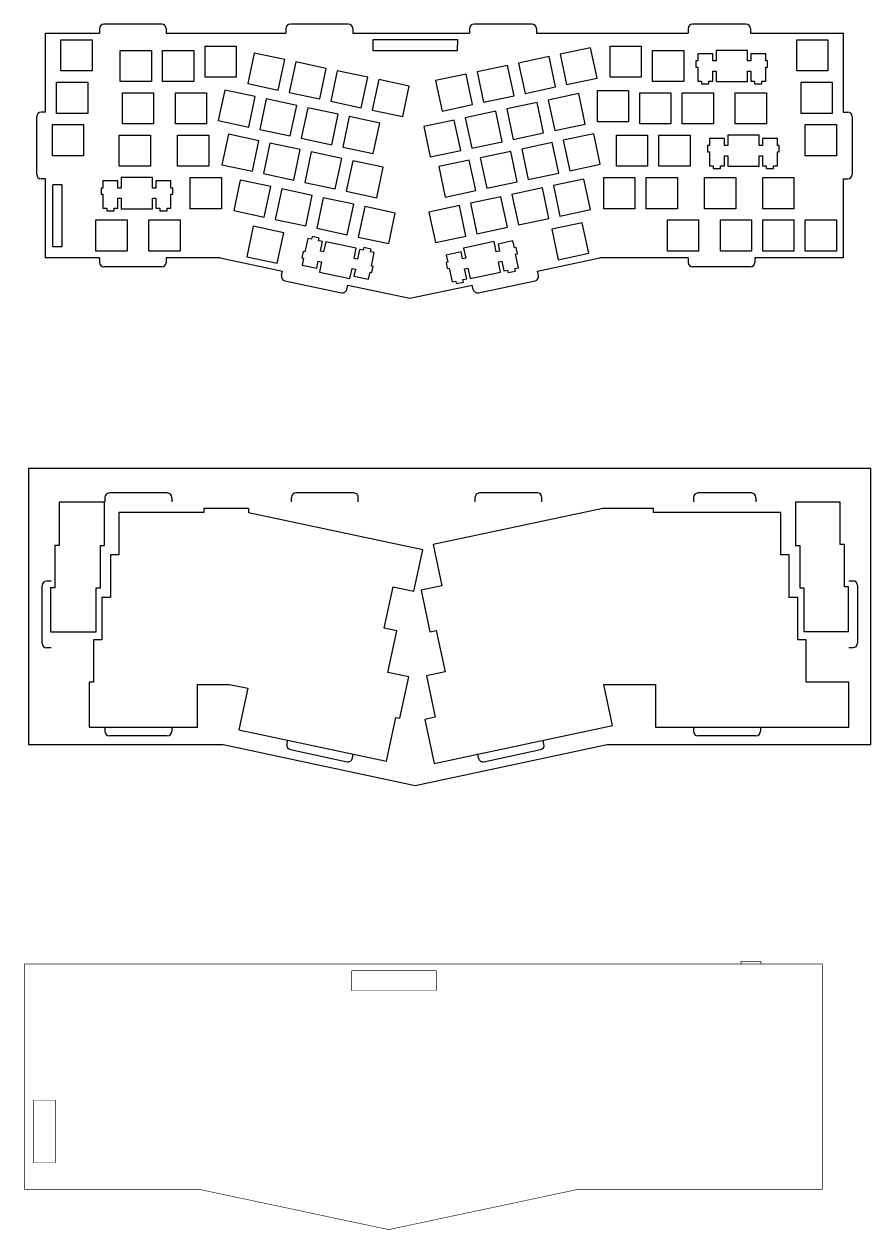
# Model space of a CAD drawing. Extents: x -142 to 266, y -499 to 615.
# Drawn here: x -114 to 266, y 73 to 615 of the extents above; entities that cross this region are included whole.
import ezdxf

# ---------------------------------------------------------------- set-up
doc = ezdxf.new("R2010")
doc.units = 0
doc.header["$MEASUREMENT"] = 0
doc.layers.add('BoardOutLine', color=6, linetype='Continuous', true_color=0xff00ff)
doc.layers.add('BottomSilkLayer', color=72, linetype='Continuous', true_color=0x66cc33)

msp = doc.modelspace()

# ---------------------------------------------------------------- linework, layer by layer
at = {"color": 1, "linetype": 'Continuous'}
for p, q in [((-80.17, 613.13), (-80.17, 611.13)), ((-50.17, 613.13), (-50.17, 611.13)), ((3.59, 613.13), (3.59, 611.13)), ((33.59, 613.13), (33.59, 611.13)), ((86.06, 613.13), (86.06, 611.13)), ((116.06, 613.13), (116.06, 611.13)), ((184.21, 613.13), (184.21, 611.13)), ((212.21, 613.13), (212.21, 611.13)), ((42.7, 603.23), (42.77, 608.23)), ((80.7, 603.23), (80.78, 608.23)), ((-104.36, 575.57), (-106.36, 575.57)), ((253.88, 575.62), (255.88, 575.62)), ((-104.36, 545.57), (-106.36, 545.57)), ((253.88, 545.62), (255.88, 545.62)), ((-80.17, 510.07), (-80.17, 508.07)), ((-50.17, 510.07), (-50.17, 508.07)), ((184.21, 510.07), (184.21, 508.07)), ((214.21, 510.07), (214.21, 508.07)), ((-77.7, 402.42), (-77.7, 400.42)), ((-47.7, 402.42), (-47.7, 400.42)), ((6.06, 400.42), (6.09, 402.45)), ((8.12, 404.42), (8.12, 404.42)), ((34.13, 404.42), (34.13, 404.42)), ((36.07, 400.42), (36.1, 402.39)), ((88.53, 400.42), (88.51, 402.4)), ((90.49, 404.42), (90.49, 404.42)), ((116.49, 404.42), (116.49, 404.42)), ((118.53, 400.42), (118.51, 402.44)), ((186.68, 402.42), (186.68, 400.42)), ((214.68, 402.42), (214.68, 400.42)), ((-101.89, 364.87), (-103.89, 364.87)), ((256.35, 364.92), (258.35, 364.92)), ((-101.89, 334.87), (-103.89, 334.87)), ((256.35, 334.92), (258.35, 334.92)), ((-77.7, 299.36), (-77.7, 297.36)), ((-47.7, 299.36), (-47.7, 297.36)), ((186.68, 299.36), (186.68, 297.36)), ((216.68, 299.36), (216.68, 297.36))]:
    msp.add_line(p, q, dxfattribs=at)
at = {"color": 1}
for p, q in [((-52.17, 615.13), (-78.17, 615.13)), ((31.59, 615.13), (5.59, 615.13)), ((114.06, 615.13), (88.06, 615.13)), ((210.21, 615.13), (186.21, 615.13)), ((-104.36, 575.57), (-104.36, 611.13)), ((-104.36, 611.13), (-80.17, 611.13)), ((-97.5, 608.08), (-83.5, 608.08)), ((-97.5, 594.08), (-97.5, 608.08)), ((-83.5, 608.08), (-83.5, 594.08)), ((-50.17, 611.13), (3.59, 611.13)), ((33.59, 611.13), (86.06, 611.13)), ((42.77, 608.23), (80.78, 608.23)), ((116.06, 611.13), (184.21, 611.13)), ((212.21, 611.13), (253.93, 611.13)), ((233.01, 608.08), (247.02, 608.08)), ((233.01, 594.08), (233.01, 608.08)), ((247.02, 608.08), (247.02, 594.08)), ((253.88, 611.18), (253.88, 575.62)), ((-70.83, 603.31), (-56.83, 603.31)), ((-70.83, 589.32), (-70.83, 603.31)), ((-56.83, 603.31), (-56.83, 589.32)), ((-51.78, 603.31), (-37.78, 603.31)), ((-51.78, 589.32), (-51.78, 603.31)), ((-37.78, 603.31), (-37.78, 589.32)), ((-32.73, 605.22), (-18.73, 605.22)), ((-32.73, 591.22), (-32.73, 605.22)), ((-18.73, 605.22), (-18.73, 591.22)), ((-10.63, 602.09), (-13.54, 588.4)), ((3.06, 599.18), (-10.63, 602.09)), ((42.64, 603.23), (80.7, 603.23)), ((140.42, 604.52), (126.73, 601.61)), ((126.73, 601.61), (129.64, 587.92)), ((143.34, 590.83), (140.42, 604.52)), ((149.2, 605.22), (163.2, 605.22)), ((149.2, 591.22), (149.2, 605.22)), ((163.2, 605.22), (163.2, 591.22)), ((168.25, 603.31), (182.25, 603.31)), ((168.25, 589.32), (168.25, 603.31)), ((182.25, 603.31), (182.25, 589.32)), ((195.3, 601.84), (188.55, 601.84)), ((188.55, 601.84), (188.55, 598.61)), ((195.3, 598.61), (195.3, 601.84)), ((196.82, 603.31), (196.82, 598.61)), ((210.82, 603.31), (196.82, 603.31)), ((210.82, 598.61), (210.82, 603.31)), ((219.1, 601.84), (212.35, 601.84)), ((212.35, 601.84), (212.35, 598.61)), ((219.1, 598.61), (219.1, 601.84)), ((0.15, 585.49), (3.06, 599.18)), ((8, 598.13), (5.09, 584.44)), ((21.7, 595.22), (8, 598.13)), ((103.16, 596.6), (89.46, 593.69)), ((106.07, 582.91), (103.16, 596.6)), ((121.79, 600.56), (108.1, 597.65)), ((108.1, 597.65), (111.01, 583.96)), ((124.7, 586.87), (121.79, 600.56)), ((188.55, 598.61), (187.72, 598.61)), ((187.72, 598.61), (187.72, 595.81)), ((196.82, 598.61), (195.3, 598.61)), ((212.35, 598.61), (210.82, 598.61)), ((219.92, 598.61), (219.1, 598.61)), ((219.92, 595.81), (219.92, 598.61)), ((-83.5, 594.08), (-97.5, 594.08)), ((-18.73, 591.22), (-32.73, 591.22)), ((18.79, 581.53), (21.7, 595.22)), ((26.64, 594.17), (23.73, 580.48)), ((40.33, 591.26), (26.64, 594.17)), ((37.42, 577.57), (40.33, 591.26)), ((84.52, 592.64), (70.83, 589.73)), ((87.43, 578.95), (84.52, 592.64)), ((89.46, 593.69), (92.37, 580)), ((129.64, 587.92), (143.34, 590.83)), ((163.2, 591.22), (149.2, 591.22)), ((187.72, 595.81), (188.55, 595.81)), ((188.55, 595.81), (188.55, 589.55)), ((195.3, 589.55), (195.3, 594.01)), ((195.3, 594.01), (196.82, 594.01)), ((196.82, 594.01), (196.82, 589.32)), ((210.82, 589.32), (210.82, 594.01)), ((210.82, 594.01), (212.35, 594.01)), ((212.35, 594.01), (212.35, 589.55)), ((219.1, 589.55), (219.1, 595.81)), ((219.1, 595.81), (219.92, 595.81)), ((247.02, 594.08), (233.01, 594.08)), ((-99.41, 589.03), (-85.41, 589.03)), ((-99.41, 575.03), (-99.41, 589.03)), ((-85.41, 589.03), (-85.41, 575.03)), ((-56.83, 589.32), (-70.83, 589.32)), ((-37.78, 589.32), (-51.78, 589.32)), ((-23.91, 585.44), (-26.82, 571.75)), ((-10.21, 582.53), (-23.91, 585.44)), ((-13.54, 588.4), (0.15, 585.49)), ((45.27, 590.21), (42.36, 576.52)), ((58.97, 587.3), (45.27, 590.21)), ((56.06, 573.6), (58.97, 587.3)), ((70.83, 589.73), (73.74, 576.03)), ((111.01, 583.96), (124.7, 586.87)), ((143.48, 585.22), (157.48, 585.22)), ((143.48, 571.22), (143.48, 585.22)), ((157.48, 585.22), (157.48, 571.22)), ((182.25, 589.32), (168.25, 589.32)), ((188.55, 589.55), (190.27, 589.55)), ((190.27, 589.55), (190.27, 588.35)), ((190.27, 588.35), (193.57, 588.35)), ((193.57, 588.35), (193.57, 589.55)), ((193.57, 589.55), (195.3, 589.55)), ((196.82, 589.32), (210.82, 589.32)), ((212.35, 589.55), (214.07, 589.55)), ((214.07, 589.55), (214.07, 588.35)), ((214.07, 588.35), (217.37, 588.35)), ((217.37, 588.35), (217.37, 589.55)), ((217.37, 589.55), (219.1, 589.55)), ((234.92, 589.03), (248.92, 589.03)), ((234.92, 575.03), (234.92, 589.03)), ((248.92, 589.03), (248.92, 575.03)), ((-69.88, 584.26), (-55.88, 584.26)), ((-69.88, 570.27), (-69.88, 584.26)), ((-55.88, 584.26), (-55.88, 570.27)), ((-46.07, 584.26), (-32.07, 584.26)), ((-46.07, 570.27), (-46.07, 584.26)), ((-32.07, 584.26), (-32.07, 570.27)), ((-13.12, 568.83), (-10.21, 582.53)), ((-5.27, 581.48), (-8.18, 567.78)), ((8.42, 578.57), (-5.27, 581.48)), ((5.09, 584.44), (18.79, 581.53)), ((23.73, 580.48), (37.42, 577.57)), ((92.37, 580), (106.07, 582.91)), ((116.43, 579.95), (102.74, 577.04)), ((119.34, 566.25), (116.43, 579.95)), ((135.07, 583.91), (121.37, 581)), ((121.37, 581), (124.29, 567.3)), ((137.98, 570.21), (135.07, 583.91)), ((162.53, 584.26), (176.53, 584.26)), ((162.53, 570.27), (162.53, 584.26)), ((176.53, 584.26), (176.53, 570.27)), ((181.58, 584.26), (195.58, 584.26)), ((181.58, 570.27), (181.58, 584.26)), ((195.58, 584.26), (195.58, 570.27)), ((205.39, 584.26), (219.39, 584.26)), ((205.39, 570.27), (205.39, 584.26)), ((219.39, 584.26), (219.39, 570.27)), ((-85.41, 575.03), (-99.41, 575.03)), ((5.51, 564.87), (8.42, 578.57)), ((13.36, 577.52), (10.45, 563.82)), ((27.05, 574.61), (13.36, 577.52)), ((24.14, 560.91), (27.05, 574.61)), ((42.36, 576.52), (56.06, 573.6)), ((73.74, 576.03), (87.43, 578.95)), ((97.8, 575.99), (84.11, 573.07)), ((100.71, 562.29), (97.8, 575.99)), ((102.74, 577.04), (105.65, 563.34)), ((248.92, 575.03), (234.92, 575.03)), ((-108.36, 547.57), (-108.36, 573.57)), ((-101.31, 569.98), (-87.31, 569.98)), ((-101.31, 555.98), (-101.31, 569.98)), ((-87.31, 569.98), (-87.31, 555.98)), ((-55.88, 570.27), (-69.88, 570.27)), ((-32.07, 570.27), (-46.07, 570.27)), ((-26.82, 571.75), (-13.12, 568.83)), ((31.99, 573.56), (29.08, 559.86)), ((45.69, 570.65), (31.99, 573.56)), ((42.78, 556.95), (45.69, 570.65)), ((79.17, 572.02), (65.47, 569.11)), ((65.47, 569.11), (68.38, 555.42)), ((82.08, 558.33), (79.17, 572.02)), ((84.11, 573.07), (87.02, 559.38)), ((124.29, 567.3), (137.98, 570.21)), ((157.48, 571.22), (143.48, 571.22)), ((176.53, 570.27), (162.53, 570.27)), ((195.58, 570.27), (181.58, 570.27)), ((219.39, 570.27), (205.39, 570.27)), ((236.83, 569.98), (250.83, 569.98)), ((236.83, 555.98), (236.83, 569.98)), ((250.83, 569.98), (250.83, 555.98)), ((257.88, 573.62), (257.88, 547.62)), ((-71.31, 565.21), (-57.31, 565.21)), ((-71.31, 551.22), (-71.31, 565.21)), ((-57.31, 565.21), (-57.31, 551.22)), ((-45.11, 565.21), (-31.11, 565.21)), ((-45.11, 551.22), (-45.11, 565.21)), ((-31.11, 565.21), (-31.11, 551.22)), ((-22.28, 565.62), (-25.19, 551.92)), ((-8.58, 562.71), (-22.28, 565.62)), ((-8.18, 567.78), (5.51, 564.87)), ((10.45, 563.82), (24.14, 560.91)), ((105.65, 563.34), (119.34, 566.25)), ((141.82, 565.87), (128.13, 562.96)), ((144.73, 552.17), (141.82, 565.87)), ((152.05, 565.21), (166.05, 565.21)), ((152.05, 551.22), (152.05, 565.21)), ((166.05, 565.21), (166.05, 551.22)), ((171.1, 565.21), (185.1, 565.21)), ((171.1, 551.22), (171.1, 565.21)), ((185.1, 565.21), (185.1, 551.22)), ((200.53, 563.74), (193.78, 563.74)), ((193.78, 563.74), (193.78, 560.51)), ((200.53, 560.51), (200.53, 563.74)), ((202.06, 565.21), (202.06, 560.51)), ((216.06, 565.21), (202.06, 565.21)), ((216.06, 560.51), (216.06, 565.21)), ((224.33, 563.74), (217.58, 563.74)), ((217.58, 563.74), (217.58, 560.51)), ((224.33, 560.51), (224.33, 563.74)), ((-11.49, 549.01), (-8.58, 562.71)), ((-3.64, 561.65), (-6.55, 547.96)), ((10.05, 558.74), (-3.64, 561.65)), ((7.14, 545.05), (10.05, 558.74)), ((29.08, 559.86), (42.78, 556.95)), ((68.38, 555.42), (82.08, 558.33)), ((87.02, 559.38), (100.71, 562.29)), ((123.19, 561.91), (109.5, 559)), ((109.5, 559), (112.41, 545.3)), ((126.1, 548.21), (123.19, 561.91)), ((128.13, 562.96), (131.04, 549.26)), ((193.78, 560.51), (192.96, 560.51)), ((192.96, 560.51), (192.96, 557.72)), ((202.06, 560.51), (200.53, 560.51)), ((217.58, 560.51), (216.06, 560.51)), ((225.16, 560.51), (224.33, 560.51)), ((225.16, 557.72), (225.16, 560.51)), ((-87.31, 555.98), (-101.31, 555.98)), ((14.99, 557.69), (12.08, 544)), ((28.68, 554.78), (14.99, 557.69)), ((25.77, 541.09), (28.68, 554.78)), ((33.62, 553.73), (30.71, 540.04)), ((47.32, 550.82), (33.62, 553.73)), ((85.92, 553.99), (72.23, 551.07)), ((88.83, 540.29), (85.92, 553.99)), ((104.56, 557.95), (90.86, 555.04)), ((90.86, 555.04), (93.77, 541.34)), ((107.47, 544.25), (104.56, 557.95)), ((192.96, 557.72), (193.78, 557.72)), ((193.78, 557.72), (193.78, 551.45)), ((200.53, 551.45), (200.53, 555.91)), ((200.53, 555.91), (202.06, 555.91)), ((202.06, 555.91), (202.06, 551.22)), ((216.06, 551.22), (216.06, 555.91)), ((216.06, 555.91), (217.58, 555.91)), ((217.58, 555.91), (217.58, 551.45)), ((224.33, 551.45), (224.33, 557.72)), ((224.33, 557.72), (225.16, 557.72)), ((250.83, 555.98), (236.83, 555.98)), ((-57.31, 551.22), (-71.31, 551.22)), ((-31.11, 551.22), (-45.11, 551.22)), ((-25.19, 551.92), (-11.49, 549.01)), ((-6.55, 547.96), (7.14, 545.05)), ((44.41, 537.13), (47.32, 550.82)), ((72.23, 551.07), (75.14, 537.38)), ((112.41, 545.3), (126.1, 548.21)), ((131.04, 549.26), (144.73, 552.17)), ((166.05, 551.22), (152.05, 551.22)), ((185.1, 551.22), (171.1, 551.22)), ((193.78, 551.45), (195.51, 551.45)), ((195.51, 551.45), (195.51, 550.25)), ((195.51, 550.25), (198.81, 550.25)), ((198.81, 550.25), (198.81, 551.45)), ((198.81, 551.45), (200.53, 551.45)), ((202.06, 551.22), (216.06, 551.22)), ((217.58, 551.45), (219.31, 551.45)), ((219.31, 551.45), (219.31, 550.25)), ((219.31, 550.25), (222.61, 550.25)), ((222.61, 550.25), (222.61, 551.45)), ((222.61, 551.45), (224.33, 551.45)), ((-104.36, 510.02), (-104.36, 545.57)), ((-96.86, 542.97), (-101.06, 542.97)), ((-101.06, 514.97), (-101.06, 542.97)), ((-96.86, 514.97), (-96.86, 542.97)), ((-71.88, 544.69), (-78.63, 544.69)), ((-78.63, 544.69), (-78.63, 541.46)), ((-71.88, 541.46), (-71.88, 544.69)), ((-70.36, 546.16), (-70.36, 541.46)), ((-56.36, 546.16), (-70.36, 546.16)), ((-56.36, 541.46), (-56.36, 546.16)), ((-48.08, 544.69), (-54.83, 544.69)), ((-54.83, 544.69), (-54.83, 541.46)), ((-48.08, 541.46), (-48.08, 544.69)), ((-39.4, 546.16), (-25.4, 546.16)), ((-39.4, 532.17), (-39.4, 546.16)), ((-25.4, 546.16), (-25.4, 532.17)), ((-16.92, 545), (-19.83, 531.31)), ((-3.23, 542.09), (-16.92, 545)), ((-6.14, 528.4), (-3.23, 542.09)), ((12.08, 544), (25.77, 541.09)), ((93.77, 541.34), (107.47, 544.25)), ((137.4, 545.45), (123.7, 542.54)), ((123.7, 542.54), (126.62, 528.85)), ((140.31, 531.76), (137.4, 545.45)), ((146.34, 546.16), (160.34, 546.16)), ((146.34, 532.17), (146.34, 546.16)), ((160.34, 546.16), (160.34, 532.17)), ((165.39, 546.16), (179.39, 546.16)), ((165.39, 532.17), (165.39, 546.16)), ((179.39, 546.16), (179.39, 532.17)), ((191.58, 546.16), (205.58, 546.16)), ((191.58, 532.17), (191.58, 546.16)), ((205.58, 546.16), (205.58, 532.17)), ((217.78, 546.16), (231.77, 546.16)), ((217.78, 532.17), (217.78, 546.16)), ((231.77, 546.16), (231.77, 532.17)), ((253.88, 545.62), (253.88, 510.07)), ((-78.63, 541.46), (-79.45, 541.46)), ((-79.45, 541.46), (-79.45, 538.67)), ((-79.45, 538.67), (-78.63, 538.67)), ((-78.63, 538.67), (-78.63, 532.4)), ((-70.36, 541.46), (-71.88, 541.46)), ((-71.88, 532.4), (-71.88, 536.87)), ((-71.88, 536.87), (-70.36, 536.87)), ((-70.36, 536.87), (-70.36, 532.17)), ((-54.83, 541.46), (-56.36, 541.46)), ((-56.36, 532.17), (-56.36, 536.87)), ((-56.36, 536.87), (-54.83, 536.87)), ((-54.83, 536.87), (-54.83, 532.4)), ((-47.26, 541.46), (-48.08, 541.46)), ((-48.08, 532.4), (-48.08, 538.67)), ((-48.08, 538.67), (-47.26, 538.67)), ((-47.26, 538.67), (-47.26, 541.46)), ((1.71, 541.04), (-1.2, 527.35)), ((15.41, 538.13), (1.71, 541.04)), ((12.5, 524.44), (15.41, 538.13)), ((20.35, 537.08), (17.44, 523.39)), ((34.04, 534.17), (20.35, 537.08)), ((30.71, 540.04), (44.41, 537.13)), ((75.14, 537.38), (88.83, 540.29)), ((100.13, 537.53), (86.44, 534.62)), ((103.04, 523.84), (100.13, 537.53)), ((118.77, 541.49), (105.07, 538.58)), ((105.07, 538.58), (107.98, 524.89)), ((121.68, 527.8), (118.77, 541.49)), ((-78.63, 532.4), (-76.91, 532.4)), ((-76.91, 532.4), (-76.91, 531.2)), ((-76.91, 531.2), (-73.61, 531.2)), ((-73.61, 531.2), (-73.61, 532.4)), ((-73.61, 532.4), (-71.88, 532.4)), ((-70.36, 532.17), (-56.36, 532.17)), ((-54.83, 532.4), (-53.11, 532.4)), ((-53.11, 532.4), (-53.11, 531.2)), ((-53.11, 531.2), (-49.81, 531.2)), ((-49.81, 531.2), (-49.81, 532.4)), ((-49.81, 532.4), (-48.08, 532.4)), ((-25.4, 532.17), (-39.4, 532.17)), ((-19.83, 531.31), (-6.14, 528.4)), ((31.13, 520.48), (34.04, 534.17)), ((38.98, 533.12), (36.07, 519.43)), ((52.67, 530.21), (38.98, 533.12)), ((81.5, 533.57), (67.8, 530.66)), ((84.41, 519.87), (81.5, 533.57)), ((86.44, 534.62), (89.35, 520.92)), ((126.62, 528.85), (140.31, 531.76)), ((160.34, 532.17), (146.34, 532.17)), ((179.39, 532.17), (165.39, 532.17)), ((205.58, 532.17), (191.58, 532.17)), ((231.77, 532.17), (217.78, 532.17)), ((-81.79, 527.12), (-67.79, 527.12)), ((-81.79, 513.12), (-81.79, 527.12)), ((-67.79, 527.12), (-67.79, 513.12)), ((-57.97, 527.12), (-43.97, 527.12)), ((-57.97, 513.12), (-57.97, 527.12)), ((-43.97, 527.12), (-43.97, 513.12)), ((-1.2, 527.35), (12.5, 524.44)), ((49.76, 516.52), (52.67, 530.21)), ((67.8, 530.66), (70.72, 516.97)), ((107.98, 524.89), (121.68, 527.8)), ((136.7, 525.83), (123.01, 522.92)), ((139.61, 512.13), (136.7, 525.83)), ((174.91, 527.12), (188.91, 527.12)), ((174.91, 513.12), (174.91, 527.12)), ((188.91, 527.12), (188.91, 513.12)), ((198.73, 527.12), (212.72, 527.12)), ((198.73, 513.12), (198.73, 527.12)), ((212.72, 527.12), (212.72, 513.12)), ((217.78, 527.12), (231.77, 527.12)), ((217.78, 513.12), (217.78, 527.12)), ((231.77, 527.12), (231.77, 513.12)), ((231.77, 527.12), (231.77, 513.12)), ((236.83, 527.12), (250.83, 527.12)), ((236.83, 513.12), (236.83, 527.12)), ((250.83, 527.12), (250.83, 513.12)), ((-104.36, 521.97), (-104.41, 521.97)), ((-11.1, 524.29), (-14.01, 510.6)), ((2.59, 521.38), (-11.1, 524.29)), ((-0.32, 507.68), (2.59, 521.38)), ((17.44, 523.39), (31.13, 520.48)), ((89.35, 520.92), (103.04, 523.84)), ((123.01, 522.92), (125.92, 509.22)), ((-96.86, 514.97), (-101.06, 514.97)), ((13.37, 518.85), (12.06, 512.72)), ((15.05, 518.49), (13.37, 518.85)), ((15.31, 519.67), (15.05, 518.49)), ((18.53, 518.98), (15.31, 519.67)), ((18.28, 517.81), (18.53, 518.98)), ((19.97, 517.45), (18.28, 517.81)), ((19.04, 513.08), (19.97, 517.45)), ((21.51, 517.36), (20.53, 512.76)), ((35.2, 514.45), (21.51, 517.36)), ((36.07, 519.43), (49.76, 516.52)), ((70.72, 516.97), (84.41, 519.87)), ((97.1, 517.41), (83.41, 514.5)), ((98.08, 512.81), (97.1, 517.41)), ((105.5, 517.69), (98.9, 516.29)), ((98.9, 516.29), (99.57, 513.13)), ((106.18, 514.53), (105.5, 517.69)), ((-80.17, 510.07), (-104.41, 510.07)), ((-67.79, 513.12), (-81.79, 513.12)), ((-43.97, 513.12), (-57.97, 513.12)), ((-25.94, 510.07), (-50.17, 510.07)), ((-25.94, 510.07), (2.01, 504.12)), ((-14.01, 510.6), (-0.32, 507.68)), ((11.26, 512.89), (10.68, 510.15)), ((10.68, 510.15), (11.48, 509.98)), ((11.48, 509.98), (10.81, 506.82)), ((12.06, 512.72), (11.26, 512.89)), ((20.53, 512.76), (19.04, 513.08)), ((34.23, 509.85), (35.2, 514.45)), ((35.72, 509.53), (34.23, 509.85)), ((36.65, 513.91), (35.72, 509.53)), ((38.34, 513.55), (36.65, 513.91)), ((38.58, 514.72), (38.34, 513.55)), ((41.81, 514.03), (38.58, 514.72)), ((41.56, 512.86), (41.81, 514.03)), ((43.25, 512.5), (41.56, 512.86)), ((41.95, 506.37), (43.25, 512.5)), ((82.22, 512.75), (75.62, 511.34)), ((75.62, 511.34), (76.29, 508.18)), ((82.9, 509.59), (82.22, 512.75)), ((84.39, 509.9), (82.9, 509.59)), ((83.41, 514.5), (84.39, 509.9)), ((99.57, 513.13), (98.08, 512.81)), ((106.98, 514.71), (106.18, 514.53)), ((106.76, 511.8), (107.57, 511.97)), ((108.06, 505.66), (106.76, 511.8)), ((107.57, 511.97), (106.98, 514.71)), ((116.6, 504.12), (144.55, 510.07)), ((125.92, 509.22), (139.61, 512.13)), ((184.21, 510.07), (144.55, 510.07)), ((188.91, 513.12), (174.91, 513.12)), ((212.72, 513.12), (198.73, 513.12)), ((253.88, 510.07), (214.21, 510.07)), ((231.77, 513.12), (217.78, 513.12)), ((250.83, 513.12), (236.83, 513.12)), ((-52.17, 506.07), (-78.17, 506.07)), ((1.59, 502.17), (2.01, 504.12)), ((10.81, 506.82), (17.41, 505.42)), ((17.41, 505.42), (18.08, 508.58)), ((18.08, 508.58), (19.58, 508.26)), ((19.58, 508.26), (18.6, 503.66)), ((32.29, 500.75), (33.27, 505.35)), ((33.27, 505.35), (34.76, 505.03)), ((34.76, 505.03), (34.09, 501.87)), ((42.75, 506.2), (41.95, 506.37)), ((42.17, 503.46), (42.75, 506.2)), ((76.29, 508.18), (75.49, 508.01)), ((75.49, 508.01), (76.07, 505.27)), ((76.07, 505.27), (76.88, 505.44)), ((76.88, 505.44), (78.18, 499.31)), ((83.85, 505.09), (85.35, 505.4)), ((84.78, 500.71), (83.85, 505.09)), ((85.35, 505.4), (86.32, 500.81)), ((99.04, 508.32), (100.53, 508.63)), ((100.02, 503.72), (99.04, 508.32)), ((100.53, 508.63), (101.46, 504.26)), ((101.46, 504.26), (103.15, 504.62)), ((103.15, 504.62), (103.4, 503.44)), ((103.4, 503.44), (106.62, 504.13)), ((106.37, 505.3), (108.06, 505.66)), ((106.62, 504.13), (106.37, 505.3)), ((117.01, 502.17), (116.6, 504.12)), ((212.21, 506.07), (186.21, 506.07)), ((3.13, 499.79), (28.57, 494.39)), ((3.97, 503.71), (3.97, 503.71)), ((18.6, 503.66), (32.29, 500.75)), ((34.09, 501.87), (40.69, 500.47)), ((40.69, 500.47), (41.37, 503.63)), ((41.37, 503.63), (42.17, 503.46)), ((78.18, 499.31), (79.87, 499.67)), ((79.87, 499.67), (80.12, 498.5)), ((80.12, 498.5), (83.34, 499.18)), ((83.1, 500.36), (84.78, 500.71)), ((83.34, 499.18), (83.1, 500.36)), ((86.32, 500.81), (100.02, 503.72)), ((90.04, 494.39), (115.47, 499.79)), ((30.94, 495.93), (31.35, 497.88)), ((31.35, 497.88), (59.3, 491.94)), ((59.3, 491.94), (87.25, 497.88)), ((87.67, 495.93), (87.25, 497.88)), ((89.21, 498.3), (89.21, 498.3)), ((-49.7, 404.42), (-75.7, 404.42)), ((34.13, 404.42), (8.09, 404.42)), ((116.51, 404.42), (90.49, 404.42)), ((212.68, 404.42), (188.68, 404.42)), ((-105.89, 336.87), (-105.89, 362.87)), ((260.35, 362.92), (260.35, 336.92)), ((-49.7, 295.36), (-75.7, 295.36)), ((4.06, 291.46), (4.48, 293.42)), ((6.44, 293), (6.44, 293)), ((119.48, 291.46), (119.07, 293.42)), ((214.68, 295.36), (188.68, 295.36)), ((5.6, 289.09), (31.04, 283.68)), ((91.68, 287.59), (91.68, 287.6)), ((92.51, 283.68), (117.94, 289.09)), ((33.41, 285.22), (33.82, 287.18)), ((90.14, 285.22), (89.72, 287.18))]:
    msp.add_line(p, q, dxfattribs=at)
at = {"color": 0}
for p, q in [((-112.09, 415.37), (-112.09, 291.36)), ((266.3, 415.37), (-112.09, 415.37)), ((266.3, 291.36), (266.3, 415.37)), ((-98.28, 400.37), (-98.28, 380.82)), ((-77.83, 400.37), (-98.28, 400.37)), ((-77.83, 380.82), (-77.83, 400.37)), ((-33.31, 395.61), (-71.41, 395.61)), ((-71.41, 395.61), (-71.41, 376.56)), ((-33.31, 397.52), (-33.31, 395.61)), ((-13.21, 397.52), (-33.31, 397.52)), ((145.85, 397.52), (69.69, 381.33)), ((168.67, 397.52), (145.85, 397.52)), ((168.67, 395.61), (168.67, 397.52)), ((225.82, 395.61), (168.67, 395.61)), ((225.82, 376.56), (225.82, 395.61)), ((232.43, 400.37), (232.43, 380.82)), ((252.49, 400.37), (232.43, 400.37)), ((252.49, 381.32), (252.49, 400.37)), ((65, 378.9), (-13.21, 395.53)), ((-98.28, 380.82), (-100.19, 380.82)), ((-100.19, 380.82), (-100.19, 361.77)), ((-79.73, 361.77), (-79.73, 380.82)), ((-79.73, 380.82), (-77.83, 380.82)), ((69.69, 381.33), (73.65, 362.69)), ((232.43, 380.82), (234.34, 380.82)), ((234.34, 380.82), (234.34, 361.77)), ((254.39, 381.32), (252.49, 381.32)), ((254.39, 362.27), (254.39, 381.32)), ((-71.41, 376.56), (-75.22, 376.56)), ((-75.22, 376.56), (-75.22, 357.51)), ((61.04, 360.26), (65, 378.9)), ((229.63, 376.56), (225.82, 376.56)), ((229.63, 357.51), (229.63, 376.56)), ((-100.19, 361.77), (-102.09, 361.77)), ((-102.09, 361.77), (-102.09, 342.02)), ((-81.64, 342.02), (-81.64, 361.77)), ((-81.64, 361.77), (-79.73, 361.77)), ((47.76, 343.61), (51.72, 362.24)), ((51.72, 362.24), (61.04, 360.26)), ((73.65, 362.69), (64.33, 360.72)), ((64.33, 360.72), (68.29, 342.08)), ((234.34, 361.77), (236.25, 361.77)), ((236.25, 361.77), (236.25, 342.22)), ((256.3, 362.27), (254.39, 362.27)), ((256.3, 342.22), (256.3, 362.27)), ((-75.22, 357.51), (-79.03, 357.51)), ((-79.03, 357.51), (-79.03, 338.46)), ((233.44, 357.51), (229.63, 357.51)), ((233.44, 338.46), (233.44, 357.51)), ((-102.09, 342.02), (-81.64, 342.02)), ((53.35, 342.43), (47.76, 343.61)), ((49.39, 323.79), (53.35, 342.43)), ((68.29, 342.08), (71.09, 342.67)), ((71.09, 342.67), (75.05, 324.04)), ((236.25, 342.22), (256.3, 342.22)), ((-79.03, 338.46), (-82.84, 338.46)), ((-82.84, 338.46), (-82.84, 319.41)), ((237.25, 338.46), (233.44, 338.46)), ((237.25, 319.41), (237.25, 338.46)), ((58.71, 321.81), (49.39, 323.79)), ((54.75, 303.18), (58.71, 321.81)), ((75.05, 324.04), (66.66, 322.26)), ((66.66, 322.26), (70.62, 303.63)), ((-82.84, 319.41), (-84.75, 319.41)), ((-84.75, 319.41), (-84.75, 299.26)), ((-36.12, 299.26), (-36.12, 318.41)), ((-36.12, 318.41), (-21.74, 318.41)), ((-21.74, 318.41), (-13.52, 316.66)), ((-13.52, 316.66), (-17.5, 297.93)), ((150.33, 299.97), (146.41, 318.41)), ((146.41, 318.41), (169.57, 318.41)), ((169.57, 318.41), (169.57, 299.26)), ((256.4, 319.41), (237.25, 319.41)), ((256.4, 299.26), (256.4, 319.41)), ((48.7, 283.86), (52.89, 303.57)), ((52.89, 303.57), (54.75, 303.18)), ((70.62, 303.63), (65.96, 302.64)), ((-84.75, 299.26), (-36.12, 299.26)), ((65.96, 302.64), (70.15, 282.92)), ((70.15, 282.92), (150.33, 299.97)), ((169.57, 299.26), (256.4, 299.26)), ((-17.5, 297.93), (48.7, 283.86)), ((-112.09, 291.36), (-24.58, 291.36)), ((-24.58, 291.36), (61.63, 273.04)), ((61.63, 273.04), (147.84, 291.36)), ((147.84, 291.36), (266.3, 291.36))]:
    msp.add_line(p, q, dxfattribs=at)
msp.add_line((-13.21, 397.52), (-13.21, 395.53))
at = {"color": 1, "linetype": 'Continuous'}
for centre, start, end in [((-78.17, 613.13), 90, 180), ((-52.17, 613.13), 0, 90), ((5.59, 613.13), 90, 180), ((31.59, 613.13), 0, 90), ((88.06, 613.13), 90, 180), ((114.06, 613.13), 0, 90), ((186.21, 613.13), 90, 180), ((210.21, 613.13), 0, 90), ((-106.36, 573.57), 90, 180), ((255.88, 573.62), 0, 90), ((-106.36, 547.57), 180, 270), ((255.88, 547.62), 270, 0), ((-78.17, 508.07), 180, 270), ((-52.17, 508.07), 270, 0), ((186.21, 508.07), 180, 270), ((212.21, 508.07), 270, 0), ((3.55, 501.75), 167.9949, 257.9949), ((115.06, 501.75), 282.0034, 11.9947), ((28.98, 496.34), 257.9937, 347.9949), ((89.62, 496.34), 191.9947, 282.0034), ((-75.7, 402.42), 90, 180), ((-49.7, 402.42), 0, 90), ((8.09, 402.42), 89.1372, 179.1372), ((34.1, 402.42), 359.1372, 90), ((90.51, 402.42), 90, 180.6067), ((116.51, 402.42), 0.6067, 90.6067), ((188.68, 402.42), 90, 180), ((212.68, 402.42), 0, 90), ((-103.89, 362.87), 90, 180), ((258.35, 362.92), 0, 90), ((-103.89, 336.87), 180, 270), ((258.35, 336.92), 270, 0), ((-75.7, 297.36), 180, 270), ((-49.7, 297.36), 270, 0), ((188.68, 297.36), 180, 270), ((214.68, 297.36), 270, 0), ((6.02, 291.05), 167.9949, 257.9949), ((117.53, 291.04), 282.0034, 11.9947), ((31.45, 285.64), 257.9937, 347.9949), ((92.09, 285.64), 191.9947, 282.0034)]:
    msp.add_arc(centre, 2, start, end, dxfattribs=at)
at = {"layer": 'BoardOutLine', "const_width": 0.254}
for points in [[(-113.87, 192.72), (-113.87, 192.72), (244.47, 192.72)], [(-113.87, 91.55), (-113.87, 91.55), (-113.87, 192.72)], [(33.13, 189.72), (71.13, 189.72)], [(33.13, 180.72), (33.13, 189.72)], [(71.13, 180.72), (71.13, 189.72)], [(244.47, 192.72), (244.47, 192.72), (244.47, 91.55)], [(33.13, 180.72), (71.13, 180.72)], [(-109.87, 103.55), (-109.87, 131.55)], [(-99.87, 131.55), (-109.87, 131.55)], [(-99.87, 103.55), (-99.87, 131.55)], [(-99.87, 103.55), (-109.87, 103.55)], [(-35.64, 91.55), (-35.64, 91.55), (-113.87, 91.55)], [(-35.64, 91.55), (-35.64, 91.55), (49.72, 73.4)], [(49.72, 73.4), (49.72, 73.4), (135.09, 91.55)], [(244.47, 91.55), (244.47, 91.55), (135.09, 91.55)]]:
    msp.add_lwpolyline(points, dxfattribs=at)
at = {"layer": 'BottomSilkLayer', "const_width": 0.254}
for points in [[(216.93, 193.95), (207.99, 193.95), (207.99, 192.47)], [(216.93, 193.95), (216.93, 193.95), (216.93, 192.47)]]:
    msp.add_lwpolyline(points, dxfattribs=at)

doc.saveas('drawing.dxf')
